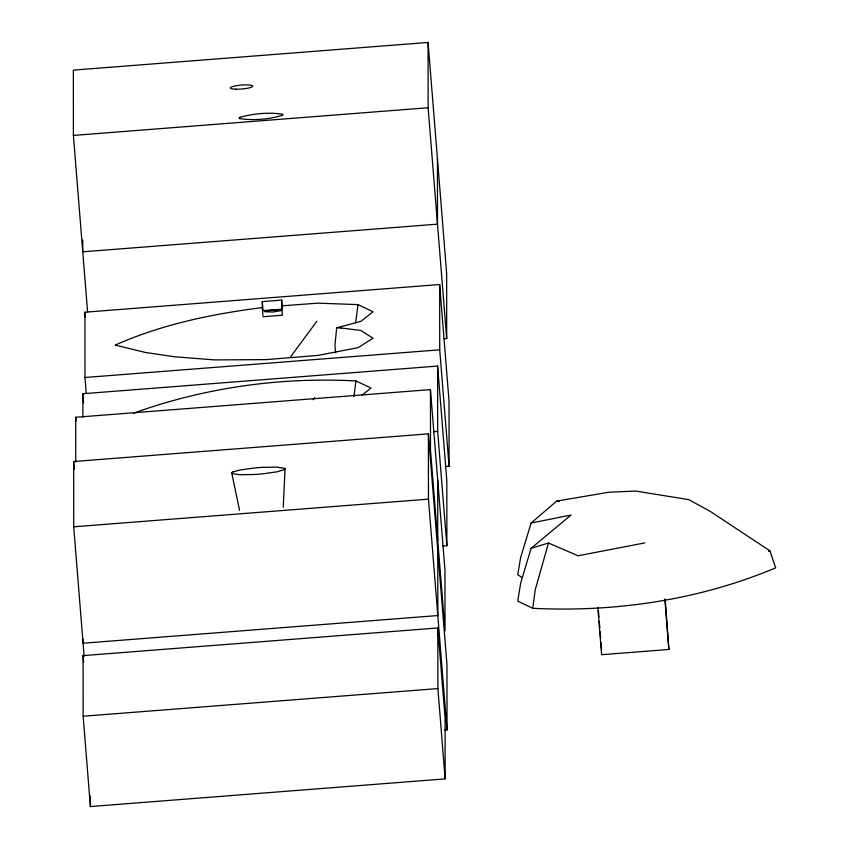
<?xml version="1.0" encoding="UTF-8"?>
<svg xmlns="http://www.w3.org/2000/svg" width="849" height="849" viewBox="0 0 849 849"><rect width="100%" height="100%" fill="white"/><g stroke="black" fill="none" stroke-linecap="round" stroke-linejoin="round"><path stroke-width="1.27" d="M283.258 507.256L285.031 468.85M263.031 316.741L282.399 315.234L281.666 305.852L317.876 303.157L358.023 304.621L373.04 311.763L360.825 321.4L336.682 327.81L334.941 345.182L335.578 352.834M355.614 322.758L358.023 304.621M353.906 396.483L355.964 380.946C280.839 376.892 204.312 387.59 133.516 413.23M522.167 577.522L517.71 574.709L520.649 557.528L531.092 523.058L556.711 501.09L609.009 492.208L635.636 491.062L688.751 499.626L710.008 511.225L769.947 550.863L775.657 567.811L774.362 568.395C698.462 600.094 614.665 612.416 532.758 608.287L535.188 589.991L548.486 543.031L578.042 555.777L644.879 542.904M531.092 523.058L571.08 515.014L531.113 548.305L520.67 583.083L517.741 601.145L532.758 608.287M290.082 357.514L316.804 321.336M313.175 399.783L314.746 397.65M361.907 395.252L370.981 388.078L355.964 380.946M769.947 550.863L768.695 551.426L768.695 550.502M531.113 548.305L548.486 543.031M282.293 307.826L281.666 300.09L262.299 301.597L262.299 307.603C212.473 313.897 162.668 324.201 116.493 344.514L115.199 345.087L145.391 352.473L174.565 356.782L214.903 359.912L266.459 359.605L317.919 355.402L358.055 347.676L373.061 338.199L360.836 330.463L341.139 327.99M444.059 338.74L446.701 338.539L446.648 273.251L428.076 42.45L73.343 70.117L73.396 135.416L87.627 312.294M73.396 135.416L428.129 107.738L428.076 42.45M86.248 393.183L84.985 377.487L84.932 312.199L439.665 284.521L449.025 400.93L449.079 466.218L445.131 466.526M282.388 309.121L263.02 310.628L262.299 301.597M84.985 377.487L439.718 349.82L439.665 284.521M82.894 417.23L82.873 393.734L437.617 366.068L446.818 480.46L446.871 545.748L442.913 546.056M75.741 462.079L75.71 417.273L430.443 389.606L444.972 570.231L445.025 630.849L430.496 450.225L430.443 389.606M433.712 431.663L437.67 431.356L437.617 366.068M84.136 656.362L73.714 526.804L73.661 461.516L428.395 433.85L446.967 664.65L447.02 729.938L444.388 730.14M73.714 526.804L428.458 499.138L428.395 433.85M83.096 655.619L437.829 627.952L445.099 718.265L445.141 778.883L90.408 806.55L83.138 716.238L83.096 655.619L83.616 662.167M665.181 598.959L668.885 649.464L601.612 654.706L597.802 607.385M83.138 716.238L437.882 688.571L437.829 627.952M336.639 327.82L341.096 327.99M556.711 501.09L559.289 501.557M231.735 473.01L239.556 510.323M664.873 599.511L668.885 649.464M598.439 610.781L598.959 617.35M599.277 621.288L599.808 627.867M600.126 631.805L600.657 638.384M600.975 642.322L601.506 648.901M428.129 107.738L446.701 338.539M439.718 349.82L449.079 466.218M437.67 431.356L446.871 545.748M428.458 499.138L447.02 729.938M437.882 688.571L445.141 778.883M262.946 315.637L262.299 307.603M84.932 312.199L85.346 317.42M82.873 393.734L83.616 402.935M75.71 417.273L76.017 421.2M73.661 461.516L74.298 469.359M437.437 158.848L437.5 224.147L82.756 251.813L82.746 240.055M437.702 479.918L437.755 540.537M437.766 550.248L437.819 615.546L83.085 643.213L83.075 639.297M281.666 300.09L281.666 305.852M90.397 796.012L90.408 806.55M239.906 117.321L239.429 117.608A10.846 1.9 -4.6 0 0 239.429 118.595C253.628 120.696 268.889 119.412 282.621 115.22A10.846 1.9 -4.6 0 0 282.621 114.244C268.56 112.047 253.618 113.607 239.906 117.321M265.291 311.296L265.111 311.403A4.107 0.722 -4.6 0 0 265.111 311.774L273.293 311.976L281.475 310.501A4.107 0.722 -4.6 0 0 281.475 310.129L273.293 309.927L265.291 311.296M232.753 472.023L232.17 472.373A13.16 2.314 -4.6 0 0 232.17 473.572L239.535 474.718L253.533 474.538A38.099 6.686 -4.6 0 0 263.232 473.784L277.23 471.779L284.585 469.486A13.16 2.314 -4.6 0 0 284.585 468.287L277.22 467.141L263.232 467.321A38.099 6.686 -4.6 0 0 253.533 468.086L239.535 470.081L232.753 472.023M235.799 89.187A11.249 1.974 -4.6 0 0 252.769 86.195A11.249 1.974 -4.6 0 0 236.107 85.738A11.249 1.974 -4.6 0 0 235.799 89.187"/></g></svg>
